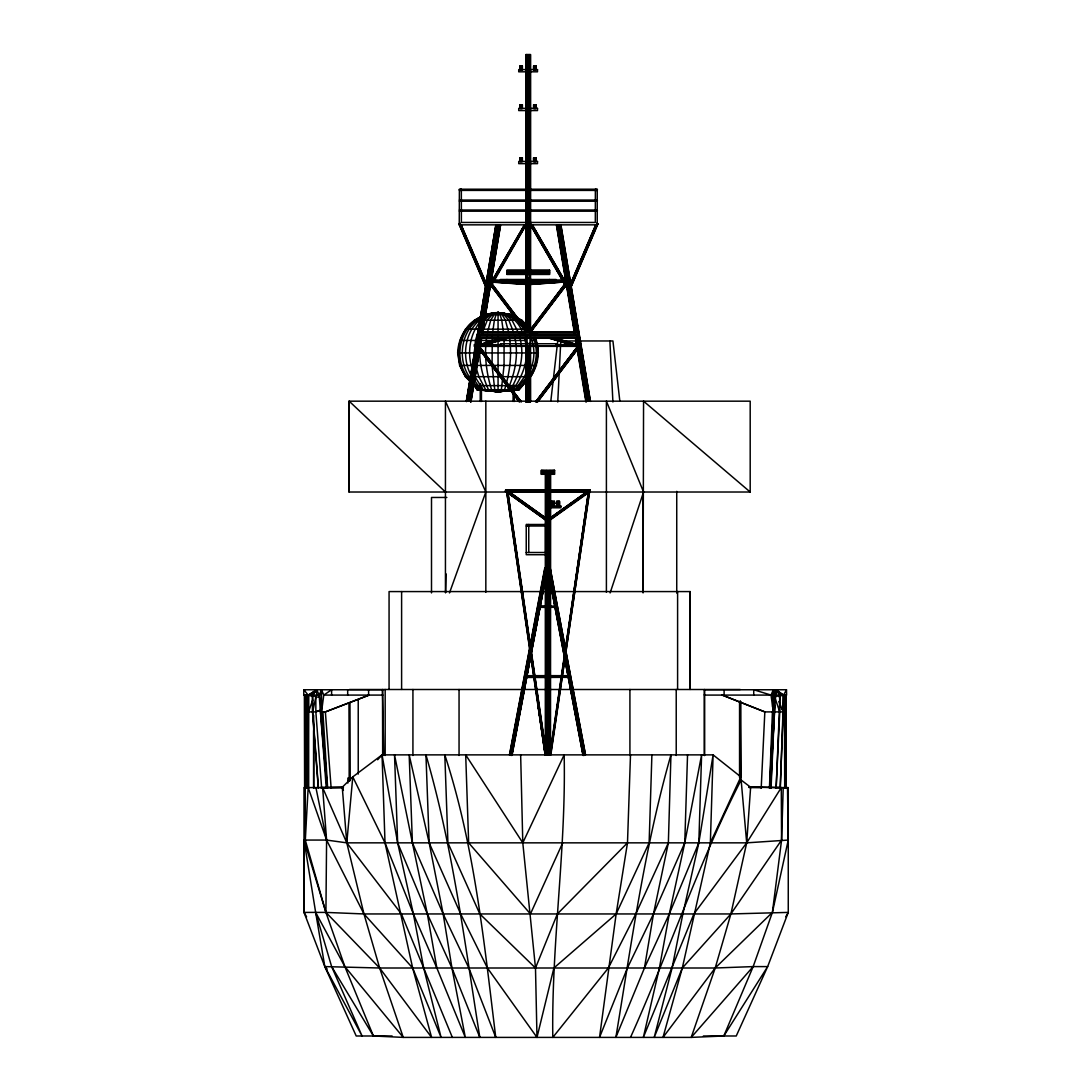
<?xml version="1.0" encoding="UTF-8"?>
<svg xmlns="http://www.w3.org/2000/svg" width="1092" height="1092" viewBox="0 0 1092 1092"><rect width="100%" height="100%" fill="white"/><g stroke="black" fill="none" stroke-linecap="round" stroke-linejoin="round"><path stroke-width="1.5" d="M392.11 1035.994L356.21 1035.994L324.815 966.597L304.013 912.407L304.013 840.062L326.59 840.062L346.792 842.847L746.696 842.847L788.26 840.062L787.509 787.591M313.663 730.562L313.663 788.247L313.663 715.301M349.153 492.014L349.153 401.173L445.44 492.014L445.44 592.642M349.454 781.08L349.454 703.071M389.066 689.393L389.066 591.577L544.717 591.577M401.61 689.393L401.61 591.577M445.44 492.014L445.44 401.173L485.831 492.014L485.831 592.246M485.831 401.173L485.831 492.014L449.481 592.929M629.92 755.473L629.92 689.502M643.052 592.71L643.052 492.697M676.221 755.473L676.221 689.502M677.6 689.393L677.6 591.577M690.008 689.393L690.008 591.577M690.144 689.393L690.144 591.577L549.822 591.577M704.408 755.473L704.408 694.567M739.557 777.463L739.557 701.337M550.368 492.014L750.19 492.014L750.19 401.173L348.962 401.173L348.962 492.014L545.277 492.014M769.887 788.247L775.634 695.085L773.286 689.762L773.286 711.902L769.642 788.247M785.885 788.247L785.735 695.085M316.735 695.085L316.748 689.762L308.149 695.085L308.381 788.247M643.092 592.642L643.557 401.173L750.19 492.014M739.898 777.463L740.403 701.337L740.745 777.463M377.641 759.759L382.05 754.872L385.012 842.847L412.667 968.003L431.599 1037.4L379.647 968.003L325.921 912.407L326.59 840.062L322.631 787.591L342.26 787.25L352.784 776.876L382.05 754.872L713.103 754.872L740.854 776.876L746.696 842.847L730.889 913.949L715.205 968.003L691.222 1037.4L403.262 1037.4L373.409 1035.994L331.64 966.597L315.656 912.407L303.999 840.062L325.921 912.407L344.854 966.597L373.409 1035.994M780.289 788.247L783.578 695.085L786.486 689.762L704.422 689.762L704.422 695.085L771.034 695.085L773.286 689.762L774.324 711.902L770.679 788.247M784.711 711.902L784.875 695.085M786.158 695.085L785.994 788.247M304.996 695.085L304.764 788.247M326.29 788.247L319.164 695.085L316.748 689.762L308.79 695.085L308.558 788.247M318.468 788.247L312.667 711.902L312.899 695.085L316.748 689.762L312.271 695.085L312.503 711.902L318.304 788.247M788.26 840.062L772.399 912.407L715.205 968.003L662.994 1037.4L682.309 968.003L710.36 842.847L713.103 754.872L698.825 842.847L669.3 913.949L644.457 968.003L615.861 1037.4C631.599 942.724 644.485 847.365 670.952 754.872L668.359 842.847L635.79 913.949L608.353 968.003L552.798 1037.4C551.392 942.997 566.216 849.303 564.154 754.872L522.795 842.847L535.49 968.003L536.991 1037.4L487.428 968.003L460.674 913.949L429.17 842.847L409.172 754.872L412.407 842.847L427.354 913.949L436.855 968.003L465.315 1037.4L451.952 968.003L443.161 913.949L429.17 842.847L425.948 754.872C452.839 847.215 464.687 942.696 479.825 1037.4L451.952 968.003L427.354 913.949L397.652 842.847L382.05 754.872M382.828 689.762L303.849 689.762L303.74 695.085L319.683 695.085M445.659 592.642L446.082 573.887M509.718 754.49L545.099 567.649L545.809 568.536L510.428 755.377M687.537 754.872L684.766 842.847L669.3 913.949L659.404 968.003L643.338 1037.4L693.884 913.949L746.696 842.847L781.285 787.591L749.289 786.936M651.897 754.872L649.126 842.847L616.147 913.949L599.535 1037.4L627.395 968.003L653.466 913.949L684.766 842.847L701.596 754.872L698.825 842.847L682.855 913.949L672.071 968.003L654.204 1037.4L682.309 968.003L730.889 913.949L781.572 840.062L783.237 787.591M536.991 1037.4L553.89 968.003L616.147 913.949L627.49 842.847L630.493 754.872M769.437 788.233L772.426 711.834M772.617 706.742L773.286 689.762M780.166 788.247L783.305 711.902L783.141 695.085L775.975 689.762L775.634 695.085M306.893 695.085L306.661 788.247M596.737 223.915L597.911 224.174L596.846 223.314M327.327 788.247L321.526 711.902L323.778 695.085L321.526 689.762L320.488 711.902L327.081 788.247M761.192 788.247L764.837 711.902L722.235 695.085L764.837 711.902L773.286 711.902L771.034 695.085L753.739 689.762L753.739 695.085M771.061 788.247L774.706 705.309M783.578 695.085L775.975 689.762L779.62 695.085L779.77 711.902L776.125 788.247L780.043 695.085L775.975 689.762L775.989 695.085M557.753 402.006L560.783 340.963M529.483 284.248L529.784 282.773M775.143 787.591L788.26 787.591L788.26 912.407L730.889 913.949L363.964 913.949L325.921 912.407L305.282 840.062L308.176 787.591L326.59 840.062L363.964 913.949L379.647 968.003L403.262 1037.4L344.854 966.597L315.656 912.407L324.815 966.597L362.066 1035.994L331.64 966.597M570.638 287.019L597.57 223.642L596.846 223.546L570.27 286.937M746.696 842.847L750.627 787.25L741.113 780.016C698.471 863.226 668.85 952.183 630.507 1037.4M511.056 390.499L498.061 391.728L488.479 389.721C481.831 374.802 477.914 358.463 480.507 342.014M492.301 337.223L492.055 365.424L494.758 389.721L498.061 391.728L510.892 390.499M492.697 332.405L494.348 320.243L496.109 314.496L498.061 312.53L510.551 314.496L514.769 316.653M627.49 842.847L557.37 913.949L535.49 968.003L479.838 913.949L447.925 842.847L444.813 754.872C474.638 846.368 484.07 942.369 495.754 1037.4L468.864 968.003L443.161 913.949L412.407 842.847L394.526 754.872L397.652 842.847L413.39 913.949L423.71 968.003L441.072 1037.4L412.667 968.003L363.964 913.949L346.792 842.847L352.784 776.876L385.012 842.847L413.39 913.949L436.855 968.003M465.369 329.183L478.842 329.183L475.47 340.445L474.31 352.934L457.657 352.934C458.176 337.728 466.912 322.468 481.354 316.653M527.395 380.043L519.178 389.721L512.994 389.721C523.628 374.87 530.535 355.842 524.228 337.633M550.846 400.86L557.739 340.963M530.152 357.616L530.152 348.252M460.142 224.037L460.019 223.314L458.954 224.174L460.278 223.601L459.186 224.01L486.691 287.865M530.384 369.642C534.957 359.8 534.957 347.666 531.026 337.633M549.849 754.463L588.479 491.673L550.354 754.545M550.122 754.504L588.67 491.7L589.598 491.837L550.627 754.586M550.873 754.613L589.421 491.81M486.691 337.223C484.002 354.859 486.363 372.809 491.537 389.721L498.061 391.728L518.14 389.721L527.027 378.924M487.455 332.405L490.717 320.243L494.198 314.496L498.061 312.53L510.401 314.496L514.564 316.653M534.602 337.633C540.827 350.123 536.923 366.025 530.753 376.685C538.26 365.342 540.909 350.191 535.053 337.633M466.298 401.283L495.85 224.993L500.491 225.716L499.535 226.112M466.407 401.419L495.945 224.884M466.598 401.569L496.15 224.802M466.885 400.928L496.437 224.747M467.253 400.9L496.792 224.72M467.676 400.9L497.215 224.734M468.14 400.941L478.828 337.182M479.675 332.145L497.679 224.761M468.618 401.01L479.32 337.251M480.152 332.214L498.17 224.829M469.11 401.092L479.798 337.332M480.644 332.296L498.648 224.925M469.574 401.201L480.262 337.442M481.108 332.418L499.112 225.034M469.997 401.337L480.685 337.578M481.531 332.541L499.535 225.157M487.442 298.252L488.001 294.895M488.561 291.537L489.12 288.192M470.352 401.474L481.053 337.715M481.886 332.678L499.904 225.293M470.638 401.61L481.34 337.851M482.173 332.828L500.191 225.443M470.843 401.76L481.531 338.001M482.377 332.964L500.382 225.58M470.939 402.02L481.64 338.138M482.377 333.333L500.491 225.716M644.457 968.003L653.466 913.949L668.359 842.847M546.246 676.003L526.207 676.03L526.562 677.217L526.917 675.989M540.021 606.278L539.68 607.439L539.448 606.21M509.432 754.9L544.812 567.772M509.923 755.2L545.29 568.372M511.493 755.473L545.304 576.986M511.875 755.391L545.358 578.569M512.066 755.145L530.644 656.811M531.34 653.385L544.922 581.667M520.242 707.493L520.884 704.149M525.702 679.047L526.344 675.702M528.583 663.991L527.941 667.335L528.487 663.977M531.149 650.614L531.79 647.269M511.684 754.859L530.207 658.258M531.162 653.262L544.58 583.305M312.667 711.902L315.847 697.051L312.899 695.085M482.473 332.405L487.278 320.243L492.396 314.496L498.061 312.53L509.937 314.496L520.652 320.243L527.027 326.945M460.346 223.423L459.336 223.764M585.448 754.9L550.136 567.854L549.59 568.372M514.769 337.223C518.796 355.037 515.028 373.409 507.643 389.721L498.061 391.728L476.945 389.721L474.31 385.626L507.698 385.626M458.954 224.078L486.39 288.479M459.404 223.956L459.95 223.887M610.128 592.929L643.557 492.014L606.401 401.173L606.401 592.246M312.64 700.027L308.558 711.902L315.847 711.902L320.529 710.196M785.735 916.802L788.26 912.407L767.662 966.597L753.166 966.597L691.222 1037.4L723.805 1035.994L753.166 966.597L772.399 912.407L781.572 840.062L781.285 787.591L750.627 787.25M474.597 385.626L477.204 389.721L498.061 391.728L510.469 389.721C519.71 374.106 525.02 355.255 519.683 337.223M526.835 371.062L524.515 376.685L515.137 389.721M570.311 284.384L595.7 224.856M570.447 284.37L595.836 224.843M570.611 284.37L596.177 224.884M570.324 286.022L596.368 224.938M570.502 286.104L597.228 223.437M570.27 288.575L597.706 223.751M570.393 288.547L597.911 224.078M526.221 283.319L526.931 282.732M319.164 695.085L321.526 689.762L321.731 693.161M562.708 842.847L530.439 913.949L468.659 842.847L465.697 754.872L522.795 842.847L520.652 754.872M710.36 842.847L740.854 776.876M529.838 375.279C536.691 364.182 538.479 349.686 533.251 337.633M596.996 224.051L597.392 224.229M597.037 223.478L596.805 224.201M524.474 224.775L489.967 284.425L524.651 224.802M489.462 285.899L524.924 224.911M489.776 286.049L525.102 224.993M489.953 286.145L525.266 225.089M490.131 286.24L526.289 223.737M526.453 223.833L488.684 289.121M526.603 223.942L488.26 291.168M307.193 707.848L304.764 711.902L307.739 711.902M723.805 1035.994L767.662 966.597L736.24 1035.994L703.384 1035.994M480.357 321.526C469.423 334.589 466.953 353.753 472.413 369.642M560.728 225.389C561.711 223.655 554.258 225.512 557.33 226.112M535.53 401.883L577.381 346.696M535.995 401.569L577.532 346.696M536.158 401.597L577.299 347.584M536.5 401.747L577.422 347.734M536.677 401.856L577.586 347.857M537.223 401.515L576.74 349.303M537.4 401.597L576.917 349.385M537.578 401.651L577.245 349.481M537.878 401.679L577.709 349.167M528.746 331.722L565.533 283.06M565.41 283.456L528.828 331.995L528.733 277.627M528.924 332.145L565.56 283.743M565.984 284.152L529.347 332.541L565.683 283.893M529.511 332.65L566.161 284.261M530.685 331.408L566.325 284.329M530.848 331.463L566.652 284.411M531.149 331.477L565.997 285.558M576.712 349.904L564.919 365.178M563.54 365.219L577.204 347.379M563.608 365.37L577.327 347.529M527.04 380.043L518.918 389.721L514.1 390.185M483.92 318.332C497.433 306.32 518.482 315.615 527.19 329.183L483.224 329.183M549.645 518.331L589.366 490.008L590.362 491.414L549.208 520.625M549.713 518.427L589.38 490.035M589.571 490.294L549.849 518.618L589.762 490.567M550.245 519.178L589.967 490.854M550.436 519.451L590.062 490.99M481.449 318.605C464.387 331.204 461.343 357.139 471.034 375.279M484.056 316.967C498.607 306.729 519.492 316.489 525.675 331.995M473.341 383.388L477.982 389.721L498.061 391.728L501.365 389.721L504.067 365.424L504.067 340.445M529.115 330.63L537.455 332.705M481.203 317.786C460.51 329.511 456.347 360.824 470.925 378.924M484.07 316.148C498.43 307.234 517.349 316.598 522.194 331.995M480.821 317.376C458.162 328.16 452.852 362.244 470.161 380.043M481.558 316.653C456.784 326.535 450.368 363.418 470.188 381.163M321.649 788.247L315.847 711.902L318.878 710.564M779.62 695.085L774.706 697.051L779.77 711.902M778.459 696.559L783.141 695.085L779.811 695.235L783.141 695.085M472.918 381.163L479.252 389.721L498.061 391.728L504.586 389.721C509.759 372.809 512.121 354.859 509.432 337.223M479.129 344.758L500.477 338.343M519.273 332.705L526.412 330.617M479.552 344.663L502.538 338.001M519.574 332.678L527.136 330.63M479.989 344.908L502.675 338.111M521.457 332.5L527.272 330.753M480.098 345.058L504.422 337.783M521.58 332.65L527.395 330.903M480.193 345.236L504.832 338.001M523.123 332.377L527.491 331.081M480.262 345.427L504.9 338.192M523.191 332.569L527.559 331.272M480.316 345.809L506.62 337.878M524.692 332.528L527.6 331.463M480.289 346L507.848 337.756M524.665 332.719L527.572 331.845M479.306 346.396L508.79 337.797M479.757 346.533L509.09 337.769M518.236 332.405L512.025 320.243L505.405 314.496L498.061 312.53L490.717 314.496L484.097 320.243L517.28 320.243M486.186 314.496L498.061 312.53L503.726 314.496L508.845 320.243L513.649 332.405M485.722 314.496L498.061 312.53L501.924 314.496L505.405 320.243L508.667 332.405M503.426 332.405L501.774 320.243L500.013 314.496L498.061 312.53L485.571 314.496L510.551 314.496M507.848 491.659L506.661 491.837L545.113 754.654M537.919 703.698L545.249 754.886L537.81 703.726L545.563 751.46M474.706 380.521L480.985 389.721L498.061 391.728L511.329 389.94M513.745 390.062L516.871 389.721L519.219 385.626L527.19 376.685L474.938 376.685L483.128 389.721L498.061 391.728L510.483 390.267M475.948 367.035L478.842 376.685L485.653 389.721L498.061 391.728L510.606 390.39M514.305 390.185L519.178 389.721M556.975 281.245L566.284 280.439M556.879 281.094L566.188 280.316M529.661 282.855L550.068 281.381M555.159 281.013L565.915 280.221M529.456 283.115L566.953 280.275M529.388 283.292L566.789 280.603M529.347 283.483L558.244 281.395M559.541 281.245L566.748 280.794M529.333 283.674L566.734 280.985M529.361 283.879L566.762 281.19M529.402 284.07L566.885 281.559M529.579 284.398L566.98 281.709M529.702 284.521L565.397 281.954M753.166 966.597L715.205 968.003L379.647 968.003L324.815 966.597L327.163 969.027M545.413 676.712L542.751 676.904L545.399 676.849M320.161 787.591L343.448 787.55L329.811 787.591M522.413 65.998L519.888 65.998L519.942 69.683M526.89 65.998L529.429 65.998L529.429 69.683M536.104 65.998L533.578 65.998L533.578 69.683M526.89 104.75L529.429 104.75L529.374 108.436L526.89 108.436M522.413 108.436L519.888 108.436L519.888 104.75L522.413 104.75L522.358 108.436M536.104 108.436L533.578 108.436L533.578 104.75L536.104 104.75L535.94 108.436M522.413 157.835L519.888 157.835L519.942 161.52M526.89 157.835L529.429 157.835L529.374 161.52M459.241 189.612L461.384 189.612M595.317 189.612L597.242 189.612L597.242 224.843L459.241 224.843L459.391 189.216L597.338 189.216L597.338 190.404L459.391 190.404M459.391 200.054L597.338 200.054L597.338 201.228L459.391 201.228M459.391 210.019L597.338 210.019L597.338 211.193L459.391 211.193M506.92 270.57L549.576 270.57M506.92 271.621L549.576 271.621M506.92 272.345L549.576 272.345M506.92 272.986L549.576 272.986M506.92 274.037L549.576 274.037M491.496 280.344L500.013 280.344M489.803 280.576L500.013 280.576M564.701 280.576L554.477 280.385L564.701 280.344L564.701 282.173L489.803 282.05M489.803 280.712L500.013 280.712M554.477 280.712L564.701 280.712M489.803 280.876L500.013 280.876M554.477 280.876L564.701 280.876M489.803 281.067L564.701 281.067M489.803 281.449L564.701 281.449M489.803 281.627L564.701 281.627M489.803 281.791L564.701 281.791M474.31 320.243L481.272 320.243M519.219 320.243L521.812 320.243L526.289 324.706M478.119 332.432L578.364 332.432M478.119 334.015L578.364 334.015M478.119 335.108L578.364 335.108M478.119 336.09L578.364 336.09M478.119 337.66L578.364 337.66M459.623 340.445L475.47 340.445M480.617 340.445L495.058 340.445M498.061 340.445L525.238 340.445M532.309 340.445L536.5 340.445M562.476 340.963L576.016 340.963M579.402 340.963L612.926 340.963L619.806 400.86M525.88 343.516L530.603 343.516M479.388 344.635L501.528 344.717M556.033 344.635L576.467 344.594M479.388 344.826L501.528 344.963M556.033 344.963L576.467 344.963M479.388 345.127L501.528 345.127M556.033 345.127L576.467 345.127M479.388 345.318L501.528 345.318M556.033 345.318L576.467 345.318L552.033 338.001M479.388 345.509L501.528 345.509M556.033 345.509L576.467 345.509M479.388 345.7L576.467 345.877M479.388 346.041L576.467 346.041L549.03 337.756M479.388 346.191L576.467 346.3L479.388 346.382M479.716 352.934L526.631 352.934M530.753 352.934L538.465 352.934M457.657 352.934L459.623 365.424L473.942 365.424M476.754 365.424L525.238 365.424M532.309 365.424L536.5 365.424M459.623 365.424L465.369 376.685L471.608 376.685M508.845 385.626L521.812 385.626M476.945 389.721L510.469 389.721M546.218 490.103L505.582 490.103L505.582 491.782L546.218 491.782L505.582 491.673M549.604 490.062L590.24 490.062L590.24 491.782L549.604 491.741M505.582 490.281L546.218 490.172M549.604 490.172L590.24 490.281M505.582 490.417L546.218 490.417M549.604 490.417L590.24 490.567M505.582 490.745L546.218 490.745M549.604 490.745L590.24 490.745M505.582 490.922L546.218 490.922M549.604 490.922L590.24 490.922M505.582 491.1L546.218 491.1M549.604 491.1L590.24 491.1M505.582 491.277L546.218 491.427M549.604 491.277L590.24 491.277M549.604 491.564L590.24 491.673M446.846 497.461L431.504 497.461L431.504 592.929M554.545 501.378L551.596 501.378L551.596 506.36M556.62 501.378L559.582 501.378L559.582 506.36M553.521 503.125L559.404 503.125M526.235 526.016L545.795 526.016M526.235 552.497L545.591 552.497L545.591 526.016M546.137 606.21L539.257 606.374L546 606.483M549.713 606.374L556.893 606.606M549.085 606.483L556.852 606.483M539.12 606.729L546.055 606.606M549.126 606.606L556.92 606.729M539.12 606.865L546.055 607.002M549.126 607.002L556.92 606.865M539.189 607.125L546 607.125M549.085 607.125L556.852 607.125M539.352 607.316L546.137 607.384M549.808 607.316L556.688 607.316M546.246 675.648L526.207 675.689L526.207 677.368L546.246 677.368L526.207 677.34M549.576 675.648L567.936 675.689M526.207 675.757L546.246 675.866M549.576 675.866L569.928 676.521L549.153 676.658L569.901 676.781M549.576 676.003L569.778 676.153M526.139 676.385L546.246 676.33M549.085 676.262L569.901 676.385M526.112 676.658L546.246 676.508M526.139 676.781L546.246 676.863M526.194 676.904L546.246 677.026M549.085 676.904L569.847 676.904M569.587 677.177L549.576 677.34L567.936 677.368M349.454 689.502L545.331 689.502M550.409 689.502L740.239 689.502M382.828 695.085L323.778 695.085L331.613 689.762L331.613 695.085M774.515 695.085L786.595 695.085L786.486 689.762M319.233 697.051L315.847 697.051L315.847 711.902M774.706 711.902L783.428 711.902L782.118 708.94M350.6 778.077L347.857 778.077L347.857 783.087M327.423 787.591L303.999 787.591L304.013 912.407L306.593 916.802M749.085 787.591L761.602 787.591M304.013 912.407L325.921 912.407M545.399 676.33L542.751 676.262L545.413 676.453M749.085 786.977L762.23 787.332M490.95 280.221L501.433 280.903M506.811 281.381L527.204 282.855M490.008 280.426L527.409 283.115M490.076 280.603L527.477 283.292M490.117 280.794L497.324 281.245M500.313 281.518L527.518 283.483M490.131 280.985L493.884 281.19M496.928 281.477L527.532 283.674M495.208 281.559L527.504 283.879M493.379 281.804L527.463 284.07M493.284 281.954L527.286 284.398M492.615 282.173L527.163 284.521M490.677 280.316L499.986 281.094M490.595 280.439L499.89 281.245M529.279 332.35L529.211 274.215M554.627 337.865L577.736 344.758M528.91 330.548L536.732 332.732M554.19 338.111L577.013 344.785M528.787 330.699L534.943 332.541M552.443 337.783L576.767 345.058M528.692 330.876L534.848 332.719M552.347 337.96L576.672 345.236M528.624 331.067L533.237 332.446M528.583 331.258L533.21 332.637M550.245 337.878L576.562 345.618M528.583 331.449L531.681 332.569M528.664 331.804L531.736 332.732M548.225 337.756L577.559 346.396M547.788 337.769L577.258 346.533M308.79 695.085L312.449 696.559M517.594 318.086L521.812 320.243M517.349 318.086L521.526 320.243L527.04 325.825M544.908 517.349L506.552 490.008L546.15 518.509M506.347 490.294L546.068 518.618L506.156 490.567M545.782 519.028L506.06 490.704L505.582 491.373L545.277 519.737L505.678 491.236M545.672 519.178L505.855 490.99L545.481 519.451M465.369 376.685L469.833 381.163M303.849 689.762L308.149 695.085M479.538 347.529L493.256 365.37M520.556 401.133L517.594 397.283L520.584 400.982M491.946 365.178L480.18 349.877L491.837 365.329M493.325 365.219L479.661 347.379L520.707 401.597M322.631 787.591L346.792 842.847L401.406 913.949L452.347 1037.4M491.468 283.21L526.794 329.989M491.455 283.456L526.713 330.262M491.782 284.439L526.631 330.398M491.182 283.893L527.463 331.818M491.045 284.029L527.163 332.077L527.286 277.627M490.717 284.261L526.999 332.173M490.54 284.329L526.822 332.255M490.376 284.384L526.658 332.309M490.868 285.558L526.112 332.009M479.606 346.737L521.348 401.883M479.484 346.696L521.02 401.583M479.579 347.584L519.969 401.269M479.279 347.857L519.806 401.392M479.115 347.966L519.642 401.515M478.938 348.048L519.464 401.597M478.61 348.143L519.301 401.651M478.46 348.13L518.987 401.679M532.323 224.775L567.717 285.831M567.54 285.858L532.091 224.843L567.253 285.967M531.777 224.993L567.089 286.049M531.599 225.089L566.912 286.145M530.576 223.737L567.417 287.797M530.262 223.942L567.417 288.138M530.139 224.037L568.714 291.004M529.961 224.201L568.714 291.182M778.828 701.514L783.305 711.902M461.179 224.856L486.677 284.425M461.029 224.843L486.418 284.37M460.688 224.884L486.732 285.967M459.828 223.369L486.554 286.022M459.636 223.437L486.363 286.104M459.459 223.532L486.186 286.186M459.172 223.751L486.445 288.083M343.407 790.458L342.26 787.25L346.792 842.847M315.916 787.591L326.59 840.062M550.136 567.854L585.503 754.695M549.904 570.038L584.971 755.2M549.713 571.867L584.466 755.377M549.781 575.307L583.906 755.473M549.904 578.651L583.387 755.473M551.091 586.445L564.673 658.189M565.315 661.52L583.005 754.941M549.849 580.234L583.005 755.391M560.919 224.884L590.472 401.419M560.728 224.802L590.267 400.982M560.442 224.747L589.98 400.928M560.715 227.218L561.274 230.576M566.065 259.091L566.625 262.449M567.185 265.806L567.758 269.164M568.318 272.509L568.877 275.866M569.437 279.224L569.997 282.582M570.57 285.94L571.13 289.298M571.689 292.656L572.249 296M572.822 299.358L573.382 302.716M575.907 317.813L576.48 321.171M577.04 324.529L577.6 327.887M578.159 331.245L578.719 334.602M579.292 337.947L579.852 341.305M580.412 344.663L580.971 348.02M581.545 351.378L582.104 354.736M582.664 358.08L583.224 361.438M583.783 364.796L585.203 373.191M585.762 376.549L586.322 379.893M586.882 383.251L587.441 386.609M588.015 389.967L588.574 393.325M589.134 396.683L589.694 400.027M560.073 224.72L589.612 400.9M559.65 224.734L577.654 332.118M578.228 335.476L589.189 400.9M559.186 224.761L577.19 332.145M578.037 337.182L588.725 400.941M558.708 224.829L576.712 332.214M577.559 337.251L588.247 401.01M558.217 224.925L576.221 332.296M577.067 337.332L587.755 401.092M557.753 225.034L575.757 332.418M576.603 337.442L587.291 401.201M557.33 225.157L575.334 332.541M576.18 337.578L586.868 401.337M556.975 225.293L574.979 332.678M575.825 337.715L586.513 401.474M556.975 226.085L557.534 229.443M558.094 232.787L560.633 247.898M561.192 251.256L561.752 254.6M562.312 257.958L562.871 261.316M563.445 264.673L564.004 268.031M564.564 271.389L566.257 281.449M567.103 286.486L569.355 299.904M569.915 303.262L570.474 306.62M571.034 309.978L571.594 313.336M572.167 316.68L572.727 320.038M573.286 323.396L574.692 331.791M575.825 338.493L579.197 358.626M579.756 361.984L580.316 365.342M580.889 368.7L581.449 372.058M582.009 375.416L582.568 378.76M583.142 382.118L583.701 385.476M584.261 388.834L584.821 392.192M585.38 395.55L585.954 398.894M556.688 225.443L574.692 332.828M575.539 337.851L586.227 401.61M556.483 225.58L574.488 333.333M575.334 338.001L585.926 402.02M508.094 493.338L545.167 746.041M507.684 491.687L545.495 749.44M507.725 493.393L544.294 742.724M545.031 747.788L545.522 751.146M507.084 491.769L545.618 754.586M506.729 491.823L545.413 754.859M331.149 788.247L325.361 711.902L369.151 695.085L325.361 711.902L321.526 711.902L321.526 689.762M322.891 711.834L327.655 788.233M609.882 340.963L612.912 402.006M784.438 695.085L784.711 788.247M383.756 755.473L382.514 689.502L382.664 755.473M306.251 695.085L306.483 788.247M304.381 695.085L304.613 788.247M740.54 701.337L740.84 777.463M349.822 780.848L349.508 703.03L349.454 780.848M740.239 701.364L740.239 777.681M724.105 689.762L724.105 695.085M704.517 689.502L704.517 755.473M676.74 491.373L676.74 593.079M595.877 189.216L595.877 190.404M595.877 200.054L595.877 201.228M595.877 210.019L595.877 211.193M595.372 189.216L595.317 222.454L461.384 222.454L461.343 189.216M569.615 675.648L569.615 676.508M559.391 501.378L559.391 506.36M559.2 501.378L559.2 506.36M558.708 501.378L558.708 506.36M558.408 501.378L558.408 506.36M557.493 501.378L557.493 506.36M556.988 501.378L556.988 506.36M556.811 501.378L556.62 506.36M556.06 281.818L556.06 279.497L500.436 279.497L500.436 281.818M556.06 346.068L556.06 343.748L500.436 343.748L500.436 346.068M554.354 501.378L554.354 506.36M554.299 470.379L554.299 474.283M554.176 501.378L554.176 506.36M553.726 470.379L553.726 474.283M553.385 501.378L553.385 506.36M552.907 470.379L552.907 474.283M552.47 501.378L552.47 506.36M551.856 470.379L551.856 474.283M551.965 501.378L551.965 506.36M551.788 501.378L551.788 506.36M550.641 470.379L550.505 755.336M549.945 472.74L549.945 755.336M549.508 279.497L549.508 281.818M549.508 472.74L549.508 755.336M549.303 470.379L549.303 474.283M548.471 472.74L548.471 755.336M547.911 470.379L547.911 474.283M547.338 472.74L547.338 525.511M547.338 554.449L547.338 755.336M546.505 470.379L546.505 474.283M546.3 472.74L546.3 755.336M545.317 472.74L545.317 755.336M545.181 470.379L545.181 474.283M543.952 470.379L543.952 474.283M542.915 470.379L542.915 474.283M542.082 470.379L542.082 474.283M541.509 470.379L541.509 474.283M535.94 65.998L536.104 69.683M536.049 161.52L536.104 157.835L533.578 157.835L533.578 161.52M535.79 65.998L535.79 69.683M535.79 104.75L535.79 108.436M535.79 157.835L535.79 161.52M535.599 65.998L535.599 69.683M535.599 104.75L535.599 108.436M535.599 157.835L535.599 161.52M535.367 65.998L535.367 69.683M535.367 104.75L535.367 108.436M535.367 157.835L535.367 161.52M535.107 65.998L535.107 69.683M535.107 104.75L535.107 108.436M535.107 157.835L535.107 161.52M534.848 65.998L534.848 69.683M534.848 104.75L534.848 108.436M534.848 157.835L534.848 161.52M534.575 65.998L534.575 69.683M534.575 104.75L534.575 108.436M534.575 157.835L534.575 161.52M534.329 65.998L534.329 69.683M534.329 104.75L534.329 108.436M534.329 157.835L534.329 161.52M534.097 65.998L534.097 69.683M534.097 104.75L534.097 108.436M534.097 157.835L534.097 161.52M533.892 65.998L533.892 69.683M533.892 104.75L533.892 108.436M533.892 157.835L533.892 161.52M533.742 65.998L533.633 69.683M533.742 104.75L533.742 108.436M533.633 157.835L533.742 161.52M531.108 279.497L531.108 281.818M530.589 270.816L530.589 54.6L525.894 54.6L525.894 270.816M530.494 274.215L530.494 330.398M530.494 337.21L530.589 401.897M530.289 54.6L530.289 270.816M530.289 274.215L530.289 332.105M530.289 337.21L530.289 401.897M530.002 54.6L530.002 270.816M530.002 274.215L530.002 332.105M530.002 345.727L530.002 401.897M529.811 273.068L529.811 277.928L526.672 277.928L526.672 273.068M529.634 54.6L529.634 270.816M529.634 274.215L529.634 332.105M529.634 345.727L529.634 401.897M529.211 54.6L529.211 270.816M529.211 345.727L529.211 401.897M528.91 65.998L528.91 69.683M528.91 104.75L528.91 108.436M528.91 157.835L528.91 161.52M528.733 54.6L528.678 69.683M528.733 71.622L528.678 108.436M528.733 109.077L528.678 161.52M528.733 163.554L528.733 270.816M528.733 345.727L528.733 401.897M528.746 524.488L528.746 552.497M528.419 65.998L528.419 69.683M528.419 104.75L528.419 108.436M528.419 157.835L528.419 161.52M528.241 54.6L528.241 66.516M528.241 71.622L528.241 105.678M528.241 109.077L528.241 158.449M528.241 163.554L528.241 270.816M528.241 277.627L528.241 332.105M528.241 345.727L528.241 401.897M528.159 65.998L528.118 71.813M528.159 104.75L528.118 110.565M528.159 157.835L528.118 163.65M527.75 54.6L527.75 270.816M527.75 277.627L527.75 332.105M527.75 345.727L527.75 401.897M527.641 65.998L527.641 69.683M527.641 104.75L527.641 108.436M527.641 157.835L527.641 161.52M527.286 54.6L527.286 270.816M527.286 345.727L527.286 401.897M527.054 65.998L527.218 69.683M527.054 104.75L527.218 108.436M527.218 157.835L527.054 161.52M526.849 54.6L526.849 270.816M526.849 274.215L526.849 332.105M526.849 337.21L526.849 401.897M526.835 524.488L526.835 526.016M526.481 54.6L526.481 270.816M526.481 274.215L526.481 332.105M526.481 337.21L526.481 401.897M526.194 54.6L526.194 270.816M526.194 274.215L526.194 332.105M526.194 337.21L526.194 401.897M525.989 54.6L525.989 270.816M525.989 274.215L525.989 328.692M525.989 337.21L525.989 401.897M525.894 274.215L525.894 328.692M525.894 337.21L525.894 401.897M525.375 279.497L525.375 281.818M522.358 65.998L522.413 69.683M522.358 157.835L522.413 161.52M522.099 65.998L522.249 69.683M522.249 104.75L522.099 108.436M522.099 157.835L522.249 161.52M521.894 65.998L521.894 69.683M521.894 104.75L521.894 108.436M521.894 157.835L521.894 161.52M521.662 65.998L521.662 69.683M521.662 104.75L521.662 108.436M521.662 157.835L521.662 161.52M521.416 65.998L521.416 69.683M521.416 104.75L521.416 108.436M521.416 157.835L521.416 161.52M521.143 65.998L521.143 69.683M521.143 104.75L521.143 108.436M521.143 157.835L521.143 161.52M520.884 65.998L520.884 69.683M520.884 104.75L520.884 108.436M520.884 157.835L520.884 161.52M520.625 65.998L520.625 69.683M520.625 104.75L520.625 108.436M520.625 157.835L520.625 161.52M520.393 65.998L520.393 69.683M520.393 104.75L520.393 108.436M520.393 157.835L520.393 161.52M520.051 65.998L520.202 69.683M520.051 104.75L520.202 108.436M520.202 157.835L520.051 161.52M514.305 385.326L514.305 401.487M513.09 386.841L513.09 401.474M506.975 279.497L506.975 281.818M498.061 312.53L498.061 332.405M498.061 337.223L498.061 391.728M481.449 385.203L481.449 401.474M480.234 383.62L480.234 401.487M474.269 344.594L474.269 346.41M460.606 189.216L460.606 190.404M460.606 200.054L460.606 201.228M460.606 210.019L460.606 211.193M459.05 689.502L459.05 755.473M412.926 689.502L412.926 755.473M385.176 689.502L385.176 755.473M368.605 689.762L368.605 695.085M358.231 699.644L358.231 774.078M347.679 689.762L347.679 695.085M305.282 787.591L305.282 840.062M537.769 319.724L539.339 320.802L537.769 319.724M519.11 319.833L517.526 320.802L519.11 319.833M545.591 575.334L533.401 638.902L545.591 575.334M537.496 69.601L518.727 69.601L518.727 71.813L537.496 71.813L537.496 69.601M537.496 108.367L518.727 108.367L518.727 110.565L537.496 110.565L537.496 108.367M537.496 161.452L518.727 161.452L518.727 163.65L537.496 163.65L537.496 161.452M549.576 270.161L506.92 270.161L506.92 274.447L549.576 274.447L549.576 270.161M578.364 331.832L478.119 331.832L478.119 338.274L578.364 338.274L578.364 331.832M554.6 470.379L541.222 470.379L541.222 474.283L554.6 474.283L554.6 470.379M560.933 506.142L550.327 506.142L550.327 507.78L560.933 507.78L560.933 506.142M547.884 524.488L526.235 524.488L526.235 554.709L547.884 554.709L547.884 524.488"/></g></svg>
